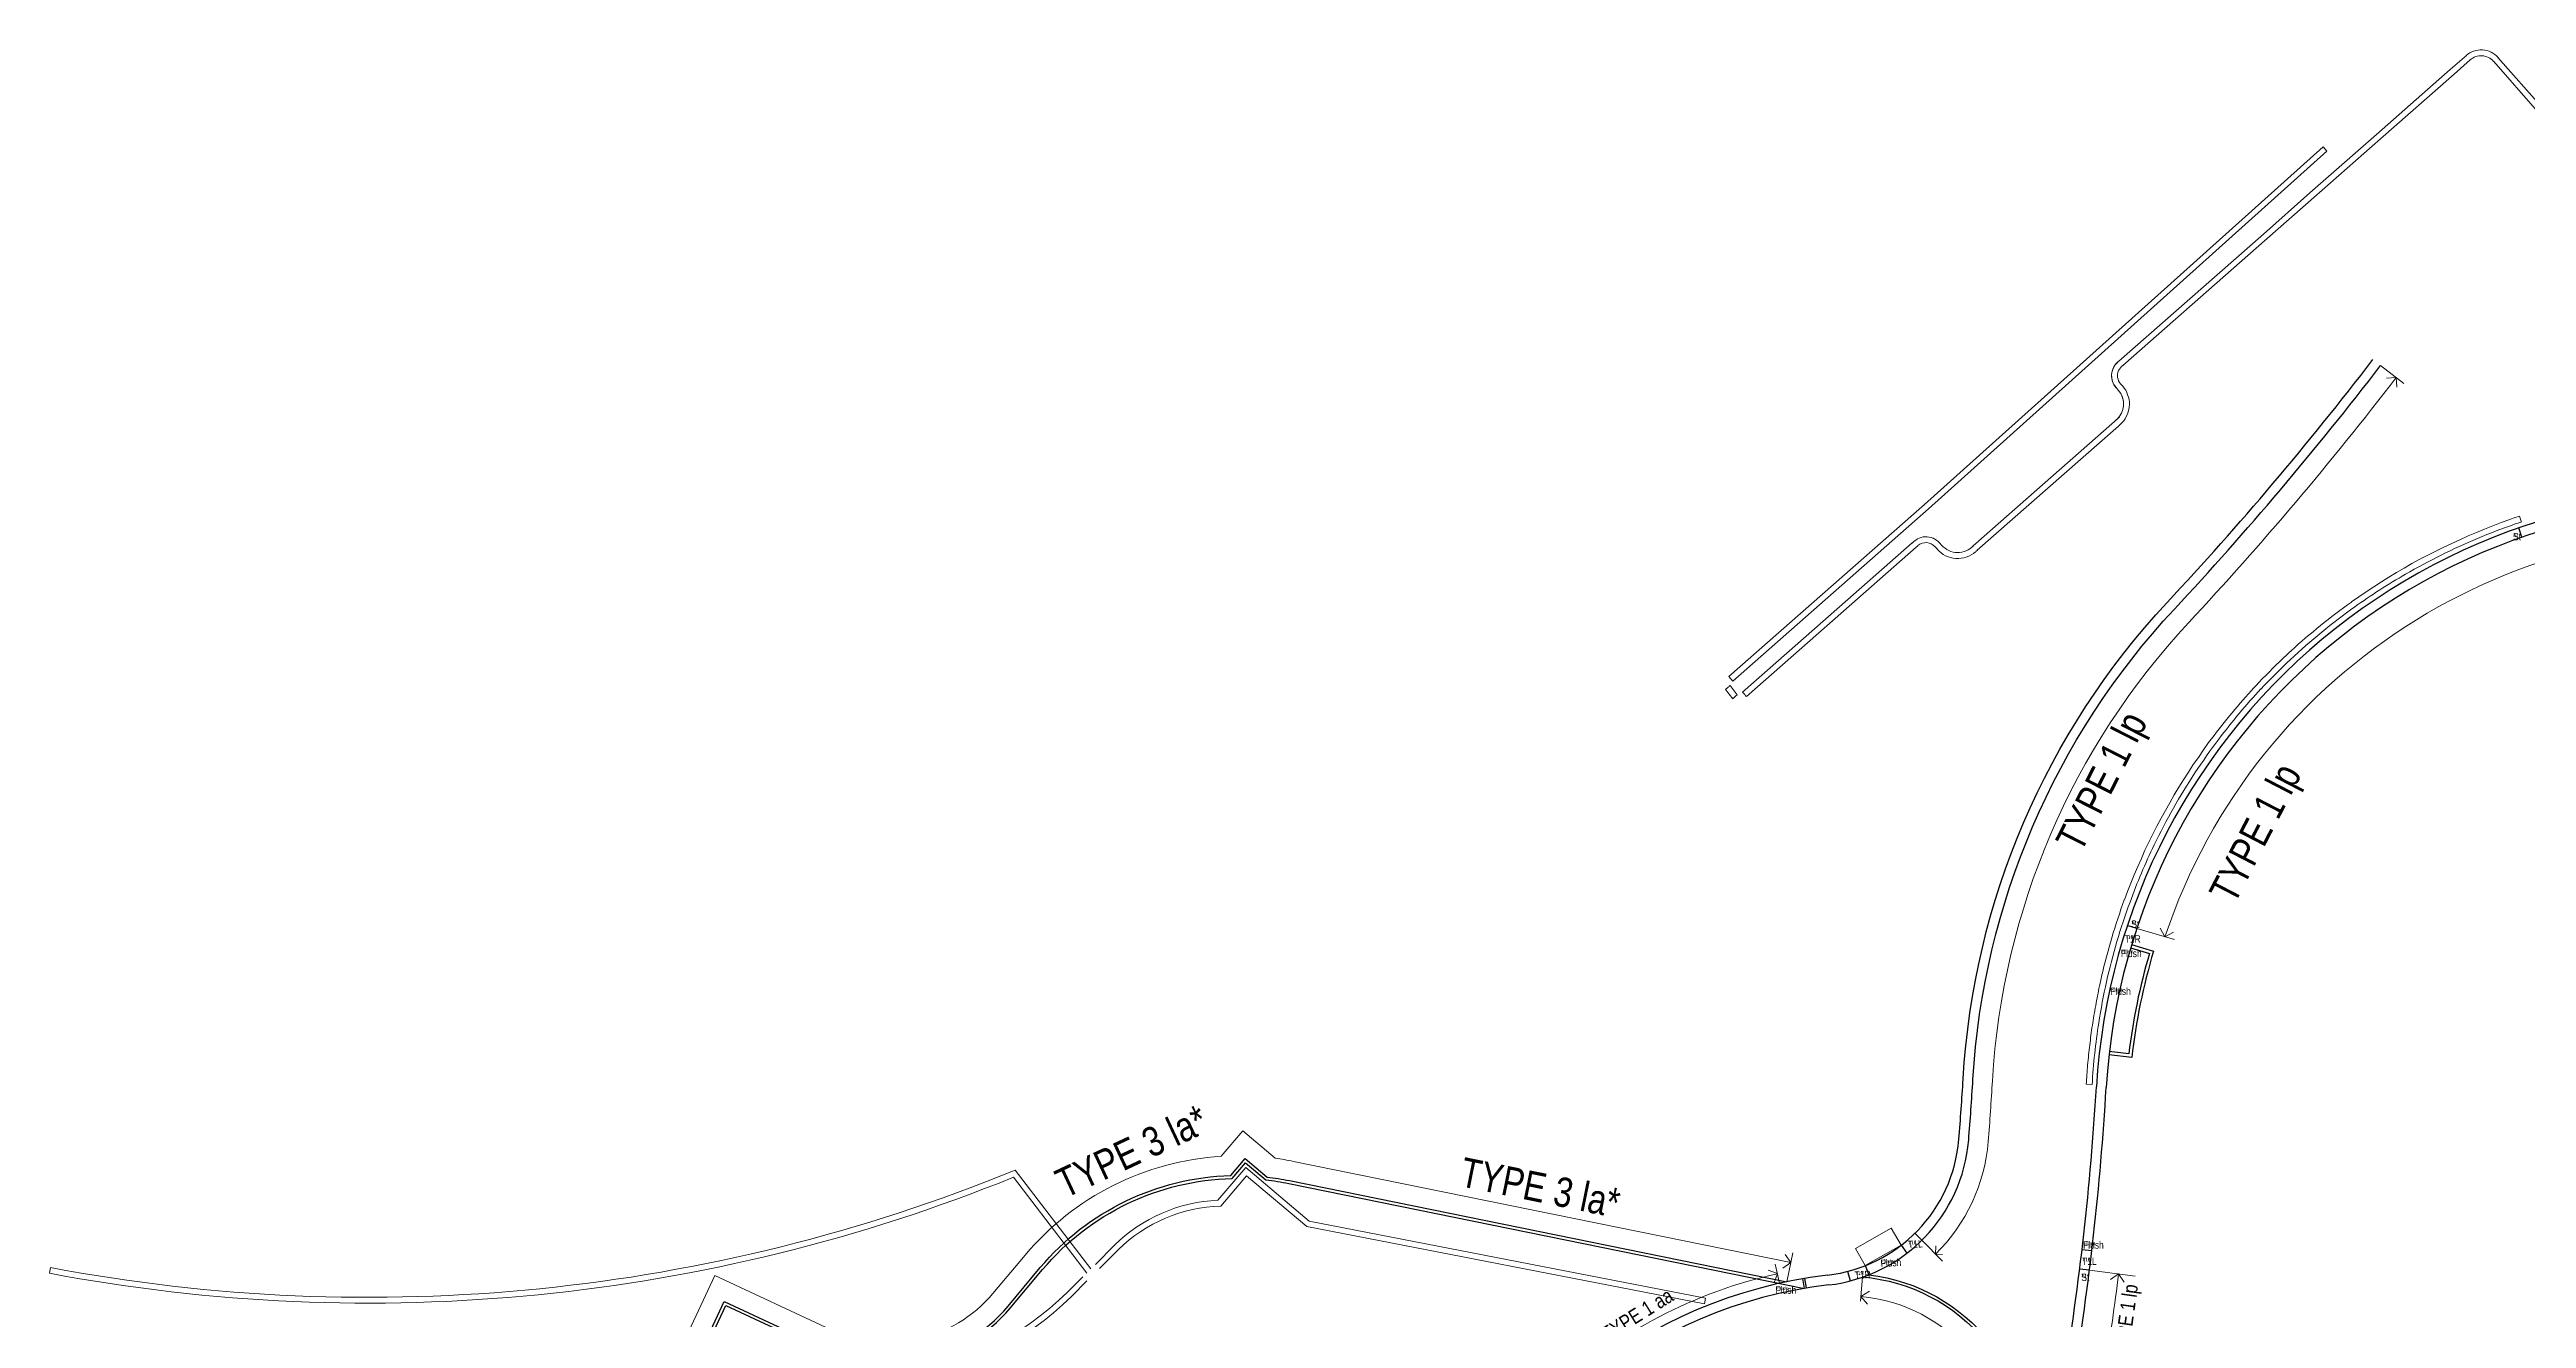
# Model space of a CAD drawing. Extents: x 832756 to 834508, y 817753 to 818399.
# Drawn here: x 834178.1 to 834304.2, y 817949.5 to 818014.1 of the extents above; entities that cross this region are included whole.
import ezdxf

# ---------------------------------------------------------------- set-up
doc = ezdxf.new("R2010")
doc.units = 0
doc.header["$MEASUREMENT"] = 0
doc.linetypes.add('ACAD_ISO02W100', pattern=[15, 12, -3])
for name, color, linetype, lineweight in [('000-PAV-Concrete-b', 1, 'Continuous', 25), ('000-PAV-Reused tiles-b', 3, 'Continuous', 15), ('000-West8 - Transition pieces', 2, 'Continuous', 30), ('000-West8 - Transition pieces @ 0.25', 2, 'Continuous', 30), ('000-West8 - Transition pieces @ 0.5', 2, 'Continuous', 30), ('020-gutter-b-a', 8, 'ACAD_ISO02W100', 9), ('KERBS TYPE', 3, 'Continuous', 0)]:
    doc.layers.add(name, color=color, linetype=linetype, lineweight=lineweight)
doc.styles.add('base plan(mm)$0$SWIS721 LT', font='swiss.ttf')
doc.styles.add('W8 TOPO wkcd', font='swissc.ttf', dxfattribs={"height": 1.1})
doc.linetypes.add('FENCELINE1', pattern='A,6.35,-2.54,[133,ltypeshp.shx,S=2.54,R=0,X=-2.54,Y=0],-2.54,25.4', length=36.83)

# ---------------------------------------------------------------- blocks, each defined once
blk = doc.blocks.new('*U138')
at = {"layer": '000-West8 - Transition pieces @ 0.25', "insert": (0, 0), "char_height": 0.188, "attachment_point": 1, "style": 'W8 TOPO wkcd'}
blk.add_mtext_dynamic_manual_height_columns('Flush', width=0.3732, gutter_width=1.38, heights=[0.202], dxfattribs=at)
at = {"layer": '000-West8 - Transition pieces @ 0.5', "insert": (0, 0), "char_height": 0.375, "attachment_point": 1, "style": 'W8 TOPO wkcd'}
blk.add_mtext_dynamic_manual_height_columns('Flush', width=0.7465, gutter_width=2.75, heights=[0.405], dxfattribs=at)
blk = doc.blocks.new('Flush')
at = {"layer": '000-West8 - Transition pieces'}
blk.add_blockref('*U138', (0, 0), dxfattribs=at)
blk = doc.blocks.new('*U137')
at = {"layer": '000-West8 - Transition pieces @ 0.25', "insert": (0, 0), "char_height": 0.188, "attachment_point": 1, "style": 'W8 TOPO wkcd'}
blk.add_mtext_dynamic_manual_height_columns('St', width=0.3732, gutter_width=1.38, heights=[0.202], dxfattribs=at)
at = {"layer": '000-West8 - Transition pieces @ 0.5', "insert": (0, 0), "char_height": 0.375, "attachment_point": 1, "style": 'W8 TOPO wkcd'}
blk.add_mtext_dynamic_manual_height_columns('St', width=0.7465, gutter_width=2.75, heights=[0.405], dxfattribs=at)
blk = doc.blocks.new('St')
at = {"layer": '000-West8 - Transition pieces'}
blk.add_blockref('*U137', (0, 0), dxfattribs=at)
blk = doc.blocks.new('*U140')
at = {"layer": '000-West8 - Transition pieces @ 0.25', "insert": (0, 0), "char_height": 0.188, "attachment_point": 1, "style": 'W8 TOPO wkcd'}
blk.add_mtext_dynamic_manual_height_columns('T1R', width=0.3989, gutter_width=1.38, heights=[0.205], dxfattribs=at)
at = {"layer": '000-West8 - Transition pieces @ 0.5', "insert": (0, 0), "char_height": 0.375, "attachment_point": 1, "style": 'W8 TOPO wkcd'}
blk.add_mtext_dynamic_manual_height_columns('T1R', width=0.7978, gutter_width=2.75, heights=[0.411], dxfattribs=at)
blk = doc.blocks.new('T1R')
at = {"layer": '000-West8 - Transition pieces'}
blk.add_blockref('*U140', (0, 0), dxfattribs=at)
blk = doc.blocks.new('*U139')
at = {"layer": '000-West8 - Transition pieces @ 0.25', "insert": (0, 0), "char_height": 0.188, "attachment_point": 1, "style": 'W8 TOPO wkcd'}
blk.add_mtext_dynamic_manual_height_columns('T1L', width=0.3989, gutter_width=1.38, heights=[0.205], dxfattribs=at)
at = {"layer": '000-West8 - Transition pieces @ 0.5', "insert": (0, 0), "char_height": 0.375, "attachment_point": 1, "style": 'W8 TOPO wkcd'}
blk.add_mtext_dynamic_manual_height_columns('T1L', width=0.7978, gutter_width=2.75, heights=[0.411], dxfattribs=at)
blk = doc.blocks.new('T1L')
at = {"layer": '000-West8 - Transition pieces'}
blk.add_blockref('*U139', (0, 0), dxfattribs=at)
blk = doc.blocks.new('A$C1F770982')
at = {"layer": '020-gutter-b-a', "color": 2, "linetype": 'FENCELINE1', "ltscale": 4e-05}
for p, q in [((834301.14, 818013.8), (834300.32, 818013.08)), ((834301.14, 818013.8), (834300.32, 818013.08)), ((834300.52, 818012.85), (834301.34, 818013.58)), ((834301.34, 818013.58), (834300.52, 818012.85)), ((834302.53, 818013.49), (834304.77, 818010.94)), ((834305, 818011.14), (834302.75, 818013.69)), ((834300.32, 818013.08), (834296.56, 818009.77)), ((834300.32, 818013.08), (834296.56, 818009.77)), ((834296.76, 818009.55), (834300.52, 818012.85)), ((834300.52, 818012.85), (834296.76, 818009.55)), ((834300.32, 818013.08), (834300.32, 818013.08)), ((834300.32, 818013.08), (834300.32, 818013.08)), ((834300.52, 818012.85), (834300.52, 818012.85)), ((834300.52, 818012.85), (834300.52, 818012.85)), ((834296.56, 818009.77), (834293.17, 818006.79)), ((834296.56, 818009.77), (834293.17, 818006.79)), ((834293.37, 818006.56), (834296.76, 818009.55)), ((834296.76, 818009.55), (834293.37, 818006.56)), ((834296.56, 818009.77), (834296.56, 818009.77)), ((834296.56, 818009.77), (834296.56, 818009.77)), ((834296.76, 818009.55), (834296.76, 818009.55)), ((834296.76, 818009.55), (834296.76, 818009.55)), ((834293.84, 818009.14), (834273.54, 817990.92)), ((834293.84, 818009.14), (834273.54, 817990.92)), ((834273.74, 817990.7), (834294.04, 818008.92)), ((834294.04, 818008.92), (834273.74, 817990.7)), ((834293.84, 818009.14), (834294.04, 818008.92)), ((834293.17, 818006.79), (834290.8, 818004.7)), ((834293.17, 818006.79), (834290.8, 818004.7)), ((834291, 818004.48), (834293.37, 818006.56)), ((834293.37, 818006.56), (834291, 818004.48)), ((834293.17, 818006.79), (834293.17, 818006.79)), ((834293.17, 818006.79), (834293.17, 818006.79)), ((834293.37, 818006.56), (834293.37, 818006.56)), ((834293.37, 818006.56), (834293.37, 818006.56)), ((834290.8, 818004.7), (834283.44, 817998.23)), ((834290.8, 818004.7), (834283.44, 817998.23)), ((834290.8, 818004.7), (834290.8, 818004.7)), ((834290.8, 818004.7), (834290.8, 818004.7)), ((834283.64, 817998), (834291, 818004.48)), ((834291, 818004.48), (834283.64, 817998)), ((834283.49, 817998.27), (834283.38, 817998.17)), ((834283.38, 817998.17), (834283.49, 817998.27)), ((834283.44, 817998.23), (834283.44, 817998.23)), ((834283.49, 817998.27), (834283.49, 817998.27)), ((834283.64, 817996.95), (834283.52, 817997.07)), ((834283.52, 817997.07), (834283.64, 817996.95)), ((834283.58, 817997.95), (834283.69, 817998.04)), ((834283.58, 817997.95), (834283.69, 817998.04)), ((834283.64, 817998), (834283.64, 817998)), ((834283.69, 817998.04), (834283.69, 817998.04)), ((834283.3, 817996.88), (834283.41, 817996.75)), ((834283.41, 817996.75), (834283.3, 817996.88)), ((834283.22, 817995.15), (834276.03, 817988.82)), ((834283.22, 817995.15), (834276.03, 817988.82)), ((834276.23, 817988.6), (834283.42, 817994.92)), ((834283.42, 817994.92), (834276.23, 817988.6)), ((834283.31, 817995.23), (834283.22, 817995.15)), ((834283.22, 817995.15), (834283.31, 817995.23)), ((834283.22, 817995.15), (834283.22, 817995.15)), ((834283.22, 817995.15), (834283.22, 817995.15)), ((834283.42, 817994.92), (834283.51, 817995)), ((834283.51, 817995), (834283.42, 817994.92)), ((834283.42, 817994.92), (834283.42, 817994.92)), ((834283.42, 817994.92), (834283.42, 817994.92)), ((834273.54, 817990.92), (834263.58, 817982.16)), ((834273.54, 817990.92), (834263.58, 817982.16)), ((834263.78, 817981.93), (834273.74, 817990.7)), ((834273.74, 817990.7), (834263.78, 817981.93)), ((834303.53, 817990.22), (834303.85, 817990.32)), ((834303.94, 817990.03), (834303.85, 817990.32)), ((834272.92, 817988.97), (834268.79, 817985.33)), ((834272.92, 817988.97), (834268.79, 817985.33)), ((834273.12, 817988.74), (834268.99, 817985.11)), ((834273.02, 817989.06), (834272.92, 817988.96)), ((834273.11, 817988.73), (834273.21, 817988.82)), ((834274.2, 817988.64), (834274.09, 817988.77)), ((834274.31, 817988.97), (834274.42, 817988.84)), ((834276.04, 817988.83), (834275.95, 817988.75)), ((834275.95, 817988.74), (834276.04, 817988.82)), ((834276.15, 817988.52), (834276.24, 817988.6)), ((834276.15, 817988.52), (834276.15, 817988.52)), ((834268.79, 817985.33), (834264.28, 817981.36)), ((834268.79, 817985.33), (834264.28, 817981.36)), ((834268.99, 817985.11), (834264.48, 817981.14)), ((834263.78, 817981.93), (834263.58, 817982.16)), ((834263.79, 817981.03), (834263.41, 817981.5)), ((834264.01, 817981.23), (834263.64, 817981.7)), ((834264.01, 817981.23), (834263.64, 817981.7)), ((834281.78, 817961.39), (834282.08, 817961.37))]:
    blk.add_line(p, q, dxfattribs=at)
for points in [[(834283.38, 817998.17), (834283.31, 817998.1), (834283.24, 817998.02), (834283.19, 817997.93), (834283.14, 817997.84), (834283.11, 817997.74), (834283.08, 817997.64), (834283.07, 817997.54), (834283.07, 817997.44), (834283.08, 817997.34), (834283.1, 817997.24), (834283.14, 817997.14), (834283.18, 817997.04), (834283.24, 817996.96), (834283.3, 817996.88)], [(834283.52, 817997.07), (834283.47, 817997.14), (834283.43, 817997.22), (834283.4, 817997.3), (834283.38, 817997.39), (834283.37, 817997.48), (834283.38, 817997.57), (834283.39, 817997.65), (834283.42, 817997.74), (834283.47, 817997.81), (834283.52, 817997.89), (834283.58, 817997.95)], [(834283.58, 817997.95), (834283.52, 817997.89), (834283.47, 817997.81), (834283.42, 817997.74), (834283.39, 817997.65), (834283.38, 817997.57), (834283.37, 817997.48), (834283.38, 817997.39), (834283.4, 817997.3), (834283.43, 817997.22), (834283.47, 817997.14), (834283.52, 817997.07)], [(834283.51, 817995), (834283.6, 817995.09), (834283.69, 817995.19), (834283.76, 817995.29), (834283.82, 817995.4), (834283.88, 817995.52), (834283.92, 817995.64), (834283.95, 817995.76), (834283.97, 817995.88), (834283.98, 817996.01), (834283.98, 817996.14), (834283.96, 817996.27), (834283.93, 817996.39), (834283.89, 817996.51), (834283.85, 817996.63), (834283.79, 817996.74), (834283.71, 817996.85), (834283.64, 817996.95)], [(834283.64, 817996.95), (834283.71, 817996.85), (834283.79, 817996.74), (834283.85, 817996.63), (834283.89, 817996.51), (834283.93, 817996.39), (834283.96, 817996.27), (834283.98, 817996.14), (834283.98, 817996.01), (834283.97, 817995.88), (834283.95, 817995.76), (834283.92, 817995.64), (834283.88, 817995.52), (834283.82, 817995.4), (834283.76, 817995.29), (834283.69, 817995.19), (834283.6, 817995.09), (834283.51, 817995)], [(834283.41, 817996.75), (834283.48, 817996.66), (834283.54, 817996.57), (834283.59, 817996.46), (834283.63, 817996.36), (834283.66, 817996.25), (834283.67, 817996.14), (834283.68, 817996.02), (834283.67, 817995.91), (834283.65, 817995.8), (834283.62, 817995.69), (834283.58, 817995.59), (834283.53, 817995.49), (834283.47, 817995.39), (834283.39, 817995.3), (834283.31, 817995.23)], [(834295.29, 817985.96), (834295.67, 817986.22), (834296.04, 817986.48), (834296.42, 817986.73), (834296.81, 817986.98), (834297.19, 817987.22), (834297.58, 817987.45), (834297.98, 817987.68), (834298.37, 817987.91), (834298.77, 817988.13), (834299.17, 817988.34), (834299.58, 817988.55), (834299.99, 817988.75), (834300.4, 817988.94), (834300.81, 817989.13), (834301.23, 817989.32), (834301.65, 817989.5), (834302.07, 817989.67), (834302.49, 817989.84), (834302.92, 817990), (834303.35, 817990.15), (834303.53, 817990.22)], [(834273.01, 817989.05), (834273.1, 817989.11), (834273.18, 817989.17), (834273.28, 817989.21), (834273.37, 817989.24), (834273.48, 817989.27), (834273.58, 817989.28), (834273.68, 817989.28), (834273.78, 817989.26), (834273.88, 817989.24), (834273.98, 817989.21), (834274.07, 817989.16), (834274.16, 817989.1), (834274.24, 817989.04), (834274.31, 817988.97)], [(834274.42, 817988.84), (834274.5, 817988.76), (834274.59, 817988.69), (834274.68, 817988.63), (834274.78, 817988.57), (834274.89, 817988.53), (834275, 817988.5), (834275.11, 817988.48), (834275.22, 817988.47), (834275.33, 817988.48), (834275.45, 817988.5), (834275.56, 817988.52), (834275.66, 817988.56), (834275.76, 817988.61), (834275.86, 817988.67), (834275.95, 817988.74)], [(834263.41, 817981.5), (834263.42, 817981.51), (834263.43, 817981.52), (834263.44, 817981.53), (834263.46, 817981.55), (834263.49, 817981.57), (834263.51, 817981.59), (834263.54, 817981.61), (834263.57, 817981.64), (834263.59, 817981.66), (834263.61, 817981.68), (834263.63, 817981.69), (834263.64, 817981.7), (834263.64, 817981.7)], [(834264.01, 817981.23), (834264.01, 817981.23), (834264, 817981.22), (834263.98, 817981.21), (834263.96, 817981.19), (834263.94, 817981.17), (834263.91, 817981.15), (834263.89, 817981.12), (834263.86, 817981.1), (834263.84, 817981.08), (834263.82, 817981.06), (834263.8, 817981.05), (834263.79, 817981.04), (834263.79, 817981.03)], [(834264.48, 817981.14), (834264.47, 817981.14), (834264.47, 817981.15), (834264.45, 817981.16), (834264.43, 817981.18), (834264.41, 817981.21), (834264.39, 817981.24), (834264.37, 817981.26), (834264.34, 817981.29), (834264.32, 817981.31), (834264.3, 817981.33), (834264.29, 817981.35), (834264.28, 817981.36), (834264.28, 817981.36)], [(834283.73, 817970.79), (834283.89, 817971.21), (834284.05, 817971.64), (834284.22, 817972.06), (834284.4, 817972.48), (834284.59, 817972.89), (834284.77, 817973.31), (834284.97, 817973.72), (834285.17, 817974.13), (834285.38, 817974.53), (834285.59, 817974.94), (834285.81, 817975.34), (834286.03, 817975.73), (834286.26, 817976.13), (834286.49, 817976.52), (834286.73, 817976.9), (834286.98, 817977.29), (834287.23, 817977.67), (834287.49, 817978.04), (834287.75, 817978.42), (834288.01, 817978.79), (834288.29, 817979.15), (834288.3, 817979.17)], [(834230.88, 817951.77), (834227.14, 817956.65)], [(834231.09, 817951.99), (834227.23, 817957.01)], [(834262.34, 817950.2), (834242.08, 817954.14)], [(834262.39, 817950.49), (834242.21, 817954.42)], [(834178.11, 817952.05), (834178.05, 817951.76)], [(834230.68, 817951.58), (834229.89, 817950.79)], [(834230.89, 817951.37), (834230.1, 817950.58)], [(834262.39, 817950.49), (834262.34, 817950.2)]]:
    blk.add_lwpolyline(points, dxfattribs=at)
for points in [[(834178.05, 817951.76, 0.144069), (834227.14, 817956.65)], [(834178.11, 817952.05, 0.144738), (834227.23, 817957.01)], [(834231.32, 817952.21), (834232.29, 817953.19, -0.185853), (834237.56, 817955.48)], [(834231.53, 817952), (834232.5, 817952.97, -0.190213), (834237.7, 817955.18)]]:
    blk.add_lwpolyline(points, format="xyb", dxfattribs=at)
at = {"layer": '020-gutter-b-a', "color": 2, "linetype": 'FENCELINE1', "ltscale": 4e-05, "elevation": 0}
for points in [[(834242.21, 817954.42), (834238.98, 817957.15), (834237.56, 817955.48)], [(834242.08, 817954.14), (834239.01, 817956.73), (834237.7, 817955.18)]]:
    blk.add_lwpolyline(points, dxfattribs=at)
for points in [[(834229.89, 817950.8, 0.000014), (834229.89, 817950.8, -0.338482), (834212.22, 817948.48), (834209.81, 817943.32)], [(834230.1, 817950.58, 0.000066), (834230.1, 817950.58, -0.332363), (834212.35, 817948.07), (834210.08, 817943.19)]]:
    blk.add_lwpolyline(points, format="xyb", dxfattribs=at)
at = {"layer": '020-gutter-b-a', "color": 2, "linetype": 'FENCELINE1', "ltscale": 4e-05}
for centre, radius, start, end in [((834283.99, 817997.48), 0.92, 131.3503, 221.35), ((834282.6, 817996.04), 1.08, 311.35, 41.35)]:
    blk.add_arc(centre, radius, start, end, dxfattribs=at)
for centre, major_axis, ratio, start_param, end_param in [((834301.89, 818012.93), (-0.76, 0.863), 0.999222, 4.712389, 6.28319), ((834301.89, 818012.93), (-0.562, 0.638), 0.999222, 4.712389, 6.28319), ((834273.62, 817988.36), (-0.41, 0.465), 0.999328, 4.712389, 6.283181), ((834275.23, 817989.55), (-0.91, 1.04), 0.999328, 1.570796, 3.141593)]:
    blk.add_ellipse(centre, major_axis=major_axis, ratio=ratio, start_param=start_param, end_param=end_param, dxfattribs=at)
for points, knots in [([(834295.46, 817985.71), (834296.29, 817986.3), (834297.73, 817987.23), (834299.84, 817988.36), (834301.7, 817989.21), (834302.98, 817989.7), (834303.62, 817989.93)], [-1, -1, -1, -1, -0.666667, -0.444444, -0.222222, 0, 0, 0, 0]), ([(834290.46, 817981.73), (834290.57, 817981.85), (834290.8, 817982.09), (834291.14, 817982.44), (834291.61, 817982.9), (834292.45, 817983.7), (834293.7, 817984.77), (834294.75, 817985.57), (834295.29, 817985.95)], [-1, -1, -1, -1, -0.923077, -0.846154, -0.769231, -0.615385, -0.307692, 0, 0, 0, 0]), ([(834284.01, 817970.67), (834284.37, 817971.66), (834285.06, 817973.28), (834286.2, 817975.46), (834287.3, 817977.26), (834288.11, 817978.41), (834288.53, 817978.97)], [-1, -1, -1, -1, -0.666667, -0.444444, -0.222222, 0, 0, 0, 0]), ([(834281.78, 817961.39), (834281.79, 817961.55), (834281.81, 817961.88), (834281.85, 817962.38), (834281.9, 817962.88), (834281.96, 817963.39), (834282.02, 817963.89), (834282.09, 817964.39), (834282.2, 817965.06), (834282.35, 817965.9), (834282.63, 817967.22), (834283.06, 817968.86), (834283.49, 817970.14), (834283.72, 817970.78)], [-0.9974168, -0.9974168, -0.9974168, -0.9974168, -0.9473684, -0.8947368, -0.8421053, -0.7894737, -0.7368421, -0.6842105, -0.6315789, -0.5263158, -0.4210526, -0.2105263, 0, 0, 0, 0]), ([(834282.08, 817961.37), (834282.14, 817962.43), (834282.33, 817964.18), (834282.79, 817966.61), (834283.32, 817968.66), (834283.76, 817970.01), (834284.01, 817970.67)], [-0.9973928, -0.9973928, -0.9973928, -0.9973928, -0.6666667, -0.4444444, -0.2222222, 0, 0, 0, 0])]:
    blk.add_open_spline(points, degree=3, knots=knots, dxfattribs=at)
for points in [[(834303.62, 817989.93), (834303.72, 817989.96), (834303.82, 817989.99), (834303.92, 817990.03)], [(834290.68, 817981.52), (834291.16, 817982.04), (834292.16, 817983.04), (834293.76, 817984.44), (834294.88, 817985.3), (834295.46, 817985.71)], [(834288.29, 817979.16), (834288.97, 817980.05), (834289.7, 817980.91), (834290.46, 817981.74)], [(834288.53, 817978.97), (834289.21, 817979.86), (834289.92, 817980.72), (834290.68, 817981.53)]]:
    blk.add_open_spline(points, degree=3, dxfattribs=at)

msp = doc.modelspace()

# ---------------------------------------------------------------- linework, layer by layer
at = {"layer": '000-PAV-Concrete-b', "ltscale": 0.01}
for points in [[(834275.51, 817961.66, -0.174515), (834285.9, 817985.93, 0.023868), (834296.38, 817998.3)], [(834276.01, 817961.63, -0.174515), (834286.27, 817985.59, 0.023868), (834296.77, 817998)], [(834270.39, 817951.57, -0.41908), (834278.68, 817941.57, 0.038657)], [(834270.71, 817951.68, -0.409375), (834278.83, 817941.56)]]:
    msp.add_lwpolyline(points, format="xyb", dxfattribs=at)
at = {"layer": '000-PAV-Concrete-b', "ltscale": 0.01, "flags": 128}
for points in [[(834284.09, 817968.5), (834285.21, 817968.17, 0.04544), (834284.1, 817962.75), (834282.93, 817962.88)], [(834284.04, 817968.34), (834285, 817968.05, 0.042649), (834283.95, 817962.94), (834282.95, 817963.05)]]:
    msp.add_lwpolyline(points, format="xyb", dxfattribs=at)
at = {"layer": '000-PAV-Concrete-b'}
for points in [[(834219.81, 817924.02), (834215.33, 817927.78), (834210.1, 817921.55), (834204.78, 817926.02), (834210.1, 817932.36, 0.409277), (834209.22, 817943.47), (834212.42, 817950.32), (834217.41, 817947.99, 0.339669), (834226.87, 817950.08), (834228.51, 817952.05, -0.214151), (834238.21, 817956.74), (834238.94, 817957.6), (834240.06, 817956.66, -0.022058), (834241.2, 817956.48), (834266.53, 817951.33)], [(834219.91, 817924.13), (834215.31, 817927.99), (834210.08, 817921.76), (834204.99, 817926.03), (834210.21, 817932.26, 0.405196), (834209.4, 817943.51), (834212.49, 817950.12), (834217.35, 817947.86, 0.339669), (834226.98, 817949.99), (834228.63, 817951.95, -0.215492), (834238.28, 817956.59), (834238.96, 817957.39), (834240, 817956.52, -0.02293), (834241.17, 817956.33), (834267.44, 817950.99)]]:
    msp.add_lwpolyline(points, format="xyb", dxfattribs=at)
at = {"layer": '000-PAV-Concrete-b', "ltscale": 0.01}
for centre, radius, start, end in [((834314.42, 817959.35), 32.18, 80.0407, 176.6119), ((834314.42, 817959.35), 31.68, 80.0407, 176.6119), ((834138.73, 817969.75), 137.02, 355.3278, 356.6119), ((834138.73, 817969.75), 137.52, 355.3278, 356.6119), ((834138.73, 817969.75), 143.82, 350.6174, 356.6119), ((834138.73, 817969.75), 144.32, 350.6174, 356.6119)]:
    msp.add_arc(centre, radius, start, end, dxfattribs=at)
at = {"layer": '000-PAV-Concrete-b'}
for centre, radius, start, end in [((834267.72, 817959.21), 7.6, 276.6156, 355.3278), ((834267.72, 817959.21), 8.1, 276.6156, 355.3278), ((834271.36, 817927.82), 24, 96.6156, 162.0895), ((834271.36, 817927.82), 23.5, 96.6156, 162.0895)]:
    msp.add_arc(centre, radius, start, end, dxfattribs=at)
at = {"layer": '000-PAV-Reused tiles-b'}
msp.add_lwpolyline([(834270.03, 817953.02), (834270.52, 817952.15), (834272.35, 817953.19), (834271.85, 817954.06)], close=True, dxfattribs=at)
at = {"layer": '000-West8 - Transition pieces'}
for p, q in [((834303.96, 817989.26, 11.6), (834303.81, 817989.74, 9.13)), ((834272.35, 817953.19), (834272.65, 817952.79)), ((834273.05, 817953.8), (834273.41, 817953.45)), ((834269.63, 817951.86), (834269.75, 817951.37)), ((834270.52, 817952.15), (834270.71, 817951.68)), ((834267.44, 817950.99), (834267.35, 817951.49)), ((834267.54, 817951.01), (834267.45, 817951.5))]:
    msp.add_line(p, q, dxfattribs=at)
for points in [[(834284.35, 817969.33), (834283.86, 817969.48)], [(834282.06, 817952.9), (834281.56, 817952.96)], [(834281.94, 817951.91), (834281.44, 817951.97)]]:
    msp.add_lwpolyline(points, dxfattribs=at)
at = {"layer": 'KERBS TYPE'}
msp.add_line((834296.77, 817998), (834297.96, 817997.09), dxfattribs=at)
at = {"layer": 'KERBS TYPE', "ltscale": 0.000125}
for p, q in [((834284.35, 817969.33, 7.74), (834286.27, 817968.76, 7.74)), ((834266.83, 817952.8), (834266.53, 817951.33)), ((834273.41, 817953.45), (834274.46, 817952.38)), ((834266.16, 817951.25), (834265.94, 817952.23)), ((834270.28, 817950.34), (834270.39, 817951.57)), ((834281.94, 817951.91), (834284.28, 817951.62))]:
    msp.add_line(p, q, dxfattribs=at)
at = {"layer": 'KERBS TYPE', "ltscale": 0.000125, "flags": 128}
for points in [[(834274.11, 817952.74, 0.179516), (834276.79, 817958.47, 0.005603), (834277, 817961.57, -0.174515), (834287, 817984.91, 0.023868), (834297.57, 817997.39)], [(834219.17, 817923.25), (834215.45, 817926.37), (834210.22, 817920.14), (834203.37, 817925.89), (834209.33, 817933, 0.440904), (834207.98, 817943.17), (834211.94, 817951.65), (834217.83, 817948.9, 0.339669), (834226.1, 817950.73), (834227.75, 817952.69, -0.205809), (834237.73, 817957.72), (834238.82, 817959.01), (834240.48, 817957.62, -0.016611), (834241.4, 817957.46), (834266.73, 817952.31)], [(834282.75, 817946.96, 0.008249), (834283.43, 817951.73, 0.008249)], [(834270.3, 817950.57, -0.413952), (834277.7, 817941.82, -0.361771)]]:
    msp.add_lwpolyline(points, format="xyb", dxfattribs=at)
for points in [[(834297.6, 817996.89), (834297.57, 817997.39), (834297.07, 817997.35)], [(834286.22, 817969.14), (834285.79, 817968.9), (834285.55, 817969.34)], [(834265.58, 817951.91), (834266.05, 817951.74), (834265.89, 817951.27)], [(834266.44, 817952.72), (834266.73, 817952.31), (834266.32, 817952.02)], [(834283.01, 817951.45), (834283.43, 817951.73), (834283.71, 817951.31)], [(834270.75, 817950.85), (834270.3, 817950.57), (834270.64, 817950.19)]]:
    msp.add_lwpolyline(points, dxfattribs=at)
at = {"layer": 'KERBS TYPE'}
msp.add_lwpolyline([(834274.12, 817953.16), (834274.11, 817952.74), (834274.46, 817952.72)], dxfattribs=at)
at = {"layer": 'KERBS TYPE', "ltscale": 0.000125}
for centre, radius, start, end in [((834314.42, 817959.35), 30.18, 81.6815, 161.5578), ((834271.36, 817927.82), 24.5, 102.505, 132.6187)]:
    msp.add_arc(centre, radius, start, end, dxfattribs=at)

# ---------------------------------------------------------------- block references
at = {"layer": '000-West8 - Transition pieces'}
for name, p in [('St', (834303.52, 817989.47, 11.03)), ('St', (834284.08, 817969.73, 7.73)), ('Flush', (834283.55, 817968.24, 7.73)), ('T1R', (834283.74, 817968.98, 7.73)), ('Flush', (834283, 817966.31)), ('Flush', (834281.62, 817953.39)), ('St', (834281.53, 817951.74)), ('T1L', (834281.57, 817952.56)), ('Flush', (834265.96, 817951.09))]:
    msp.add_blockref(name, p, dxfattribs=at)
at = {"layer": '000-West8 - Transition pieces', "rotation": 3.419977395674871}
for name, p in [('T1L', (834272.7, 817953.41)), ('T1R', (834269.98, 817951.85, -1.01)), ('Flush', (834271.3, 817952.45))]:
    msp.add_blockref(name, p, dxfattribs=at)
at = {"layer": '020-gutter-b-a'}
msp.add_blockref('A$C1F770982', (0, 0), dxfattribs=at)

# ---------------------------------------------------------------- texts
at = {"layer": 'KERBS TYPE', "style": 'base plan(mm)$0$SWIS721 LT', "width": 0.8}
for s, height, rotation, p in [('TYPE 1 lp', 1.5, 63.0007, (834281.51, 817973.13)), ('TYPE 1 lp', 1.5, 62.6358, (834289.32, 817970.5)), ('TYPE 3 la*', 1.5, 25.101, (834229.77, 817955.56)), ('TYPE 3 la*', 1.5, 348.5091, (834249.81, 817956.21)), ('TYPE 1 aa', 0.75, 31.9848, (834257.39, 817948.26)), ('TYPE 1 lp', 0.75, 82.0164, (834283.9, 817947.41))]:
    msp.add_text(s, height=height, rotation=rotation, dxfattribs=at).set_placement(p)

doc.saveas('drawing.dxf')
